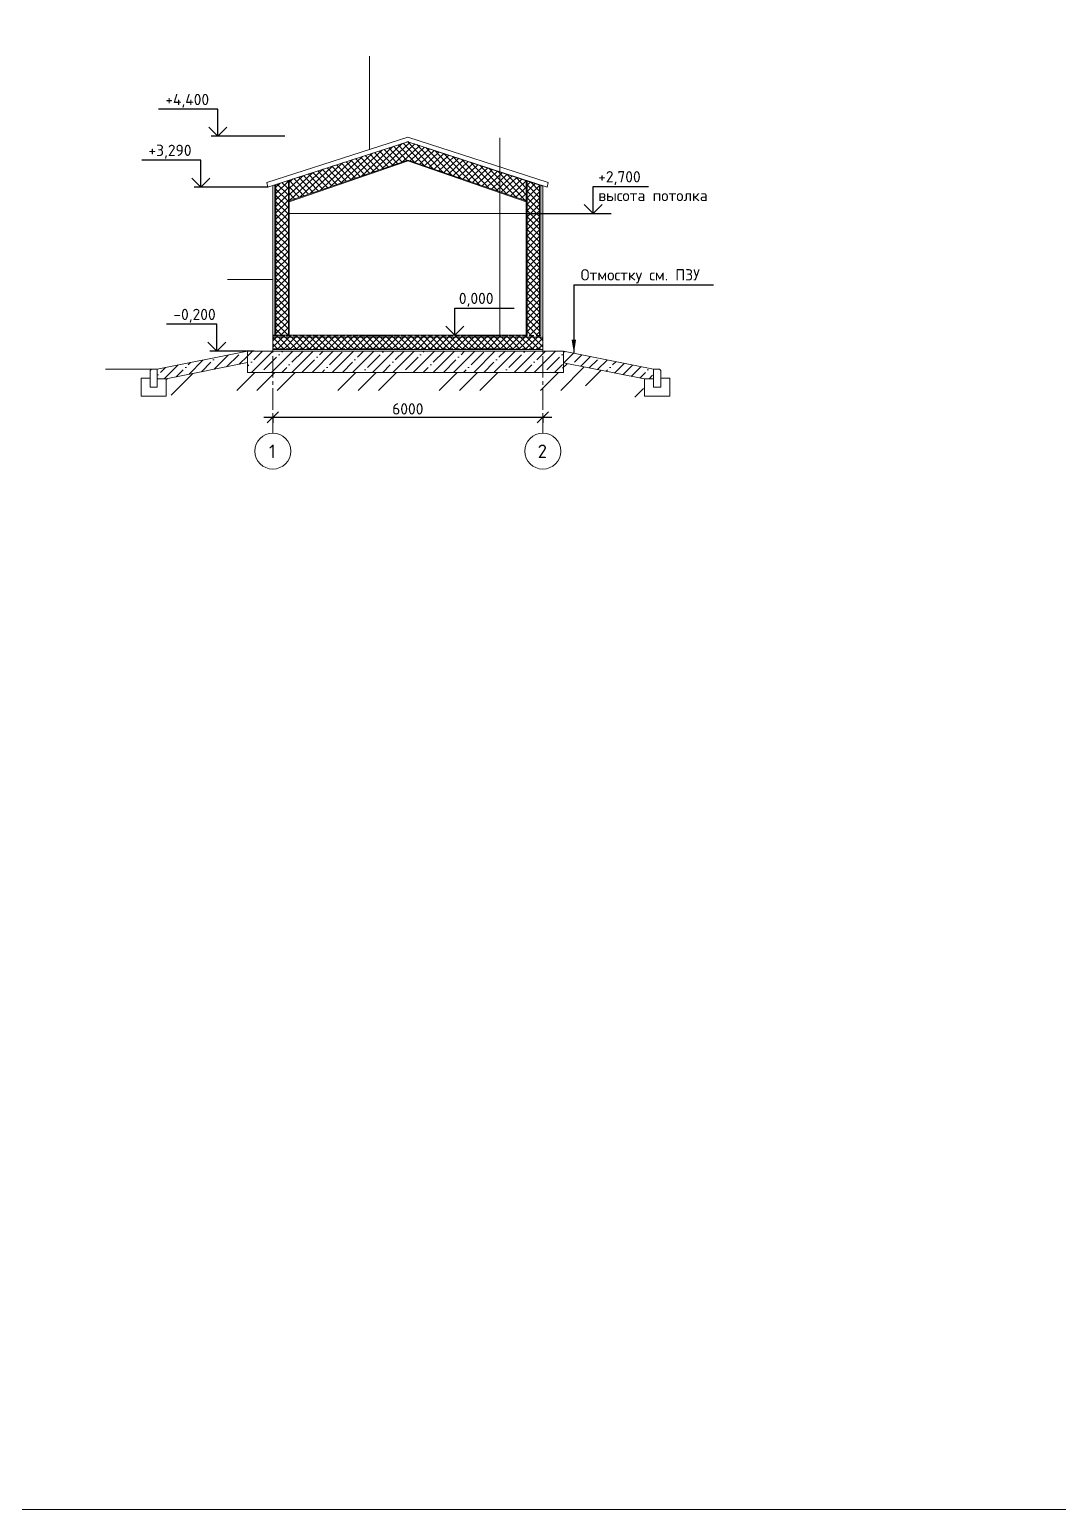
# Model space of a CAD drawing. Header units: millimetres. Extents: x 3795014 to 4300160, y 3869364 to 4016788.
# Drawn here: x 4063284 to 4086145, y 3869364 to 3902253 of the extents above; entities that cross this region are included whole.
import ezdxf
from ezdxf.enums import TextEntityAlignment as Align

# ---------------------------------------------------------------- set-up
doc = ezdxf.new("R2010")
doc.units = ezdxf.units.MM
doc.linetypes.add('HIDDEN', pattern=[0.375, 0.25, -0.125])
doc.linetypes.add('осевая2', pattern=[28.575, 19.05, -3.175, 3.175, -3.175])
doc.layers.get('Defpoints').update_dxf_attribs({"color": 3})
doc.layers.add('1', color=7, linetype='Continuous')
for name, color, linetype, lineweight in [('выноска', 7, 'Continuous', 18), ('двери', 7, 'Continuous', 25), ('Дополнительная', 7, 'Continuous', 18), ('оси', 7, 'осевая2', 13), ('отметки', 7, 'Continuous', 18), ('пунктир', 7, 'HIDDEN', 25), ('размеры', 7, 'Continuous', 18), ('текст', 7, 'Continuous', 20), ('тонкая', 7, 'Continuous', 20), ('штриховка', 7, 'Continuous', 9)]:
    doc.layers.add(name, color=color, linetype=linetype, lineweight=lineweight)
doc.styles.add('ГОСТ 2.304', font='isocpeur.ttf')
doc.dimstyles.new('СПДС', dxfattribs={"dimscale": 50, "dimtxt": 2.5, "dimasz": 2.5, "dimexe": 1.25, "dimexo": 0.625, "dimtad": 1, "dimdec": 0, "dimrnd": 0.001, "dimtxsty": 'ГОСТ 2.304', "dimblk": 'OBLIQUE', "dimcen": 2.5, "dimdle": 2, "dimadec": 0, "dimazin": 2, "dimtfac": 0.75, "dimtdec": 0, "dimtmove": 1, "dimatfit": 3, "dimfxl": 1, "dimtolj": 1, "dimarcsym": 1})

# ---------------------------------------------------------------- blocks, each defined once
blk = doc.blocks.new('_Oblique')
at = {"color": 0, "linetype": 'ByBlock', "lineweight": -2}
blk.add_line((-0.5, -0.5), (0.5, 0.5), dxfattribs=at)
blk = doc.blocks.new('*D138')
at = {"layer": 'Defpoints', "color": 0, "lineweight": 20, "transparency": 16777216}
for p in [(4068688, 3893684), (4074688, 3893684), (4074688, 3893636)]:
    blk.add_point(p, dxfattribs=at)
at = {"layer": 'размеры', "color": 0, "lineweight": -2, "transparency": 16777216}
for p, q in [((4068488, 3893636), (4074888, 3893636)), ((4068688, 3893621), (4068688, 3893511)), ((4074688, 3893621), (4074688, 3893511))]:
    blk.add_line(p, q, dxfattribs=at)
at = {"layer": 'размеры', "color": 0, "lineweight": -2, "transparency": 16777216, "xscale": 250, "yscale": 250, "zscale": 250, "rotation": 180}
blk.add_blockref('_Oblique', (4068688, 3893636), dxfattribs=at)
at = {"layer": 'размеры', "color": 0, "lineweight": -2, "transparency": 16777216, "xscale": 250, "yscale": 250, "zscale": 250}
blk.add_blockref('_Oblique', (4074688, 3893636), dxfattribs=at)
at = {"layer": 'размеры', "color": 0, "transparency": 16777216, "insert": (4071688, 3893823), "char_height": 250, "attachment_point": 5, "style": 'ГОСТ 2.304'}
blk.add_mtext('\\A1;6000', dxfattribs=at)

msp = doc.modelspace()

# ---------------------------------------------------------------- hatches: boundary and pattern name
at = {"layer": '1', "lineweight": 20, "ltscale": 100}
h = msp.add_hatch(dxfattribs=at)
h.set_pattern_fill('ANSI35', color=256, scale=50, angle=180)
h.set_pattern_definition([(225, (4070681.53, 3894858.78), (224.506, -224.506), []), (225, (4070457.03, 3894858.78), (224.506, -224.506), [396.875, -79.375, 0, -79.375])])
h.paths.add_polyline_path([(4068124.1, 3895108.3), (4066120.9, 3894708.9), (4066120.9, 3894494), (4066320.9, 3894491.4), (4068124.1, 3894850.8)])
h.paths.add_polyline_path([(4075124.9, 3895108.5), (4068124.9, 3895108.5), (4068124.1, 3894850.8), (4068124.1, 3894635.6), (4075124.9, 3894635.6), (4075124.9, 3894846.8)])
h.paths.add_polyline_path([(4075124.9, 3895108.5), (4075124.9, 3894851), (4076928.9, 3894491.4), (4077128.9, 3894494), (4077128.9, 3894708.9)])
at = {"layer": 'штриховка', "ltscale": 35}
h = msp.add_hatch(dxfattribs=at)
h.set_pattern_fill('ANSI37', color=256, scale=800, angle=268.44374, style=0)
h.set_pattern_definition([(43.44374, (4065681.76, 3924863.27), (68.7642, -72.605), []), (313.44374, (4065681.76, 3924863.27), (-72.605, -68.7642), [])])
h.paths.add_polyline_path([(4074321.9, 3898445.8), (4071688.3, 3899352.5), (4069053.9, 3898449.9), (4069053.9, 3898907.7), (4071688.4, 3899762.2), (4074321.9, 3898896.6)])
h = msp.add_hatch(dxfattribs=at)
h.set_pattern_fill('ANSI37', color=256, scale=800, style=0)
h.set_pattern_definition([(135, (4043846.96, 3891091.46), (70.71068, 70.71068), []), (45, (4043846.96, 3891091.46), (70.71068, -70.71068), [])])
h.paths.add_polyline_path([(4069033.9, 3898901.2), (4069033.9, 3895464.6), (4068757.9, 3895464.6), (4068757.9, 3898812)])
h = msp.add_hatch(dxfattribs=at)
h.set_pattern_fill('ANSI37', color=256, scale=800, style=0)
h.set_pattern_definition([(135, (4043866.96, 3891091.46), (70.71068, 70.71068), []), (45, (4043866.96, 3891091.46), (70.71068, -70.71068), [])])
h.paths.add_polyline_path([(4074341.9, 3898890), (4074341.9, 3895464.6), (4074617.9, 3895464.6), (4074617.9, 3898799.3)])
h = msp.add_hatch(dxfattribs=at)
h.set_pattern_fill('ANSI37', color=256, scale=800, angle=90, style=0)
h.set_pattern_definition([(225, (4078695.06, 3870267.73), (-70.71068, 70.71068), []), (135, (4078695.06, 3870267.73), (70.71068, 70.71068), [])])
h.paths.add_polyline_path([(4068687.9, 3895454.6), (4074687.9, 3895454.6), (4074687.9, 3895154.6), (4068687.9, 3895152.6)])
at = {"layer": 'штриховка', "ltscale": 0.083333}
h = msp.add_hatch(dxfattribs=at)
h.set_pattern_fill('GROUNDBORDER', color=256, scale=100, style=0, pattern_type=2)
h.set_pattern_definition([(45, (-2789243.4, 4228105.2), (-1124.9998, 1124.9998), []), (45, (-2788793.4, 4228105.2), (-1124.9998, 1124.9998), []), (45, (-2790593.4, 4228105.2), (-1124.9998, 1124.9998), [])])
h.paths.add_polyline_path([(4066320.9, 3894491.4), (4068124.1, 3894851), (4068124.1, 3894635.7), (4075124.9, 3894635.7), (4075124.9, 3894846.9), (4076928.9, 3894491.4), (4076928.9, 3894035.8), (4075524.9, 3894360.4), (4075524.9, 3894235.7), (4067724.1, 3894235.7), (4067724.1, 3894363.3), (4066320.9, 3894109)])

# ---------------------------------------------------------------- linework, layer by layer
at = {"lineweight": 20, "ltscale": 100}
msp.add_lwpolyline([(4040423.5, 3928475.3), (4134421.7, 3928475.3), (4134421.7, 3869364.2), (4040423.5, 3869364.2)], close=True, dxfattribs=at)
at = {"layer": 'выноска', "linetype": 'Continuous', "lineweight": 25, "ltscale": 0.083333}
for q in [(4078483.3, 3896578.6), (4075379.6, 3895061.8)]:
    msp.add_line((4075379.6, 3896578.6), q, dxfattribs=at)
at = {"layer": 'выноска'}
for points in [[(4070833.8, 3899588.2), (4070833.8, 3901662.1)], [(4073732.2, 3895464.6), (4073732.2, 3899848.3)], [(4068687.9, 3896696), (4067678.8, 3896696)]]:
    msp.add_lwpolyline(points, dxfattribs=at)
at = {"layer": 'выноска', "linetype": 'Continuous', "lineweight": 25, "ltscale": 0.083333}
msp.add_solid([(4075379.6, 3895061.8), (4075328.4, 3895362.1), (4075429, 3895362.4)], dxfattribs=at)
at = {"layer": 'двери', "linetype": 'Continuous', "lineweight": 20}
for p, q in [((4071688.3, 3899864.6), (4068559.1, 3898852.3)), ((4071709.9, 3899767), (4068580.7, 3898754.6)), ((4071666.9, 3899766.9), (4074788.7, 3898754.6)), ((4071687.9, 3899864.6), (4074809.7, 3898852.4)), ((4068580.7, 3898754.6), (4068559.1, 3898852.3)), ((4074788.7, 3898754.6), (4074809.7, 3898852.4))]:
    msp.add_line(p, q, dxfattribs=at)
msp.add_lwpolyline([(4068687.9, 3895108.6), (4068687.9, 3898789.3), (4071688.4, 3899762.2), (4074687.9, 3898776.3), (4074687.9, 3895108.6)], close=True, dxfattribs=at)
at = {"layer": 'Дополнительная'}
for p, q in [((4066120.9, 3894709), (4068124.9, 3895108.6)), ((4075144.9, 3895108.6), (4068124.9, 3895108.6)), ((4077148.9, 3894709), (4075144.9, 3895108.6)), ((4077148.9, 3894709), (4075144.9, 3895108.6)), ((4066320.9, 3894491.4), (4068124.1, 3894851))]:
    msp.add_line(p, q, dxfattribs=at)
at = {"layer": 'Дополнительная', "linetype": 'Continuous', "ltscale": 0.083333}
msp.add_lwpolyline([(4068124.1, 3895108.6), (4075144.9, 3895108.6), (4075144.9, 3894635.7), (4068124.1, 3894635.7)], close=True, dxfattribs=at)
at = {"layer": 'Дополнительная'}
for points in [[(4064972.7, 3894709), (4066120.9, 3894709), (4066120.9, 3894494), (4066320.9, 3894491.4), (4068124.1, 3894851), (4068124.1, 3894635.7), (4075144.9, 3894635.7), (4075144.9, 3894846.9), (4076948.9, 3894491.4), (4077148.9, 3894494), (4077148.9, 3894709)], [(4066120.9, 3894709), (4066120.9, 3894309), (4065960.9, 3894309), (4065960.9, 3894679), (4065990.9, 3894709), (4066120.9, 3894709)], [(4077148.9, 3894709), (4077148.9, 3894309), (4077308.9, 3894309), (4077308.9, 3894679), (4077278.9, 3894709), (4077148.9, 3894709)]]:
    msp.add_lwpolyline(points, dxfattribs=at)
for points in [[(4065960.9, 3894309), (4065960.9, 3894509), (4065760.9, 3894509), (4065760.9, 3894109), (4066320.9, 3894109), (4066320.9, 3894494), (4066120.9, 3894494), (4066120.9, 3894309)], [(4077308.9, 3894309), (4077308.9, 3894509), (4077508.9, 3894509), (4077508.9, 3894109), (4076948.9, 3894109), (4076948.9, 3894494), (4077148.9, 3894494), (4077148.9, 3894309)]]:
    msp.add_lwpolyline(points, close=True, dxfattribs=at)
for centre in [(4068687.9, 3892885.6), (4074687.9, 3892885.6)]:
    msp.add_circle(centre, 400, dxfattribs=at)
at = {"layer": 'оси', "ltscale": 25}
for p, q in [((4068687.9, 3896424.8), (4068687.9, 3893285.6)), ((4074687.9, 3896424.8), (4074687.9, 3893285.6))]:
    msp.add_line(p, q, dxfattribs=at)
at = {"layer": 'отметки', "linetype": 'Continuous', "lineweight": 25, "ltscale": 50}
for p, q in [((4067466.6, 3900484.6), (4066149.9, 3900484.6)), ((4067466.6, 3899884.6), (4067466.6, 3900484.6)), ((4068955.2, 3899884.6), (4067316.6, 3899884.6)), ((4067092.1, 3899354.6), (4065775.4, 3899354.6)), ((4067092.1, 3898754.6), (4067092.1, 3899354.6)), ((4068580.7, 3898754.6), (4066942.1, 3898754.6)), ((4075805.1, 3898164.6), (4075805.1, 3898764.6)), ((4075805.1, 3898764.6), (4077034.4, 3898764.6)), ((4072733.1, 3895464.6), (4072733.1, 3896064.6)), ((4072733.1, 3896064.6), (4074049.8, 3896064.6)), ((4067442.2, 3895708.6), (4066329.2, 3895708.6)), ((4067442.2, 3895108.6), (4067442.2, 3895708.6)), ((4068277.1, 3895108.6), (4067292.2, 3895108.6))]:
    msp.add_line(p, q, dxfattribs=at)
for points in [[(4067266.6, 3900084.6), (4067466.6, 3899884.6), (4067666.6, 3900084.6)], [(4066892.1, 3898954.6), (4067092.1, 3898754.6), (4067292.1, 3898954.6)], [(4075605.1, 3898364.6), (4075805.1, 3898164.6), (4076005.1, 3898364.6)], [(4074321.9, 3898164.6), (4076208.4, 3898164.6)], [(4072533.1, 3895664.6), (4072733.1, 3895464.6), (4072933.1, 3895664.6)], [(4067242.2, 3895308.6), (4067442.2, 3895108.6), (4067642.2, 3895308.6)]]:
    msp.add_lwpolyline(points, dxfattribs=at)
at = {"layer": 'пунктир', "ltscale": 400}
for p, q in [((4068687.9, 3895454.6), (4074687.9, 3895454.6)), ((4068687.9, 3895154.6), (4074687.9, 3895154.6))]:
    msp.add_line(p, q, dxfattribs=at)
at = {"layer": 'тонкая', "linetype": 'Continuous'}
for p, q in [((4071689.8, 3899352.8), (4069053.9, 3898449.9)), ((4071694.1, 3899333.3), (4069053.9, 3898428.9)), ((4071685.6, 3899333.3), (4074317.7, 3898426.2)), ((4071689.8, 3899352.8), (4074321.9, 3898445.8)), ((4068687.9, 3898778.4), (4068687.9, 3895344.6)), ((4068733.9, 3898804.2), (4068733.9, 3895464.6)), ((4068757.9, 3898812), (4068757.9, 3895464.6)), ((4069033.9, 3898901.2), (4069033.9, 3895464.6)), ((4069053.9, 3898907.7), (4069053.9, 3895464.6)), ((4074321.9, 3898896.6), (4074321.9, 3895454.6)), ((4074341.9, 3898890), (4074341.9, 3895454.6)), ((4074617.9, 3898799.3), (4074617.9, 3895454.6)), ((4074641.9, 3898791.4), (4074641.9, 3895454.6)), ((4074687.9, 3898776.3), (4074687.9, 3895344.6))]:
    msp.add_line(p, q, dxfattribs=at)
at = {"layer": 'тонкая'}
for p, q in [((4069033.9, 3898164.6), (4074321.9, 3898164.6)), ((4068687.9, 3895464.6), (4074321.9, 3895464.6)), ((4074687.9, 3895420.6), (4068687.9, 3895420.6)), ((4068687.9, 3895144.6), (4074687.9, 3895144.6)), ((4074687.9, 3895140.6), (4068687.9, 3895140.6))]:
    msp.add_line(p, q, dxfattribs=at)

# ---------------------------------------------------------------- texts
at = {"layer": 'текст', "linetype": 'Continuous', "lineweight": 25, "ltscale": 50, "style": 'ГОСТ 2.304'}
for s, p in [('+4,400', (4066299.9, 3900574.6)), ('+3,290', (4065925.4, 3899444.6)), ('0,000', (4072823.1, 3896154.6)), ('-0,200', (4066479.2, 3895798.6))]:
    msp.add_text(s, height=250, dxfattribs=at).set_placement(p)
at = {"layer": 'текст', "linetype": 'Continuous', "lineweight": 25, "ltscale": 0.083333, "style": 'ГОСТ 2.304'}
msp.add_text('Отмостку см. ПЗУ', height=250, dxfattribs=at).set_placement((4075529.6, 3896678.6))
at = {"layer": 'текст', "style": 'ГОСТ 2.304'}
for s, p in [('1', (4068678.1, 3892880.9)), ('2', (4074678.1, 3892880.9))]:
    msp.add_text(s, height=300, dxfattribs=at).set_placement(p, align=Align.MIDDLE)
at = {"layer": 'текст', "lineweight": 20, "insert": (4075919.4, 3899107.7), "char_height": 250, "width": 3197.419, "attachment_point": 1, "style": 'ГОСТ 2.304'}
msp.add_mtext('+2,700\\Pвысота потолка', dxfattribs=at)

# ---------------------------------------------------------------- dimensions: what is measured, and where the dimension line sits
at = {"layer": 'размеры'}
dim = msp.add_linear_dim(base=(4074687.9, 3893635.7), p1=(4068687.9, 3893683.8), p2=(4074687.9, 3893683.8), dimstyle='СПДС', override={"dimscale": 100}, dxfattribs=at)
dim.commit()
dim.dimension.update_dxf_attribs({"geometry": '*D138', "text_midpoint": (4071687.9, 3893823.2)})

doc.saveas('drawing.dxf')
